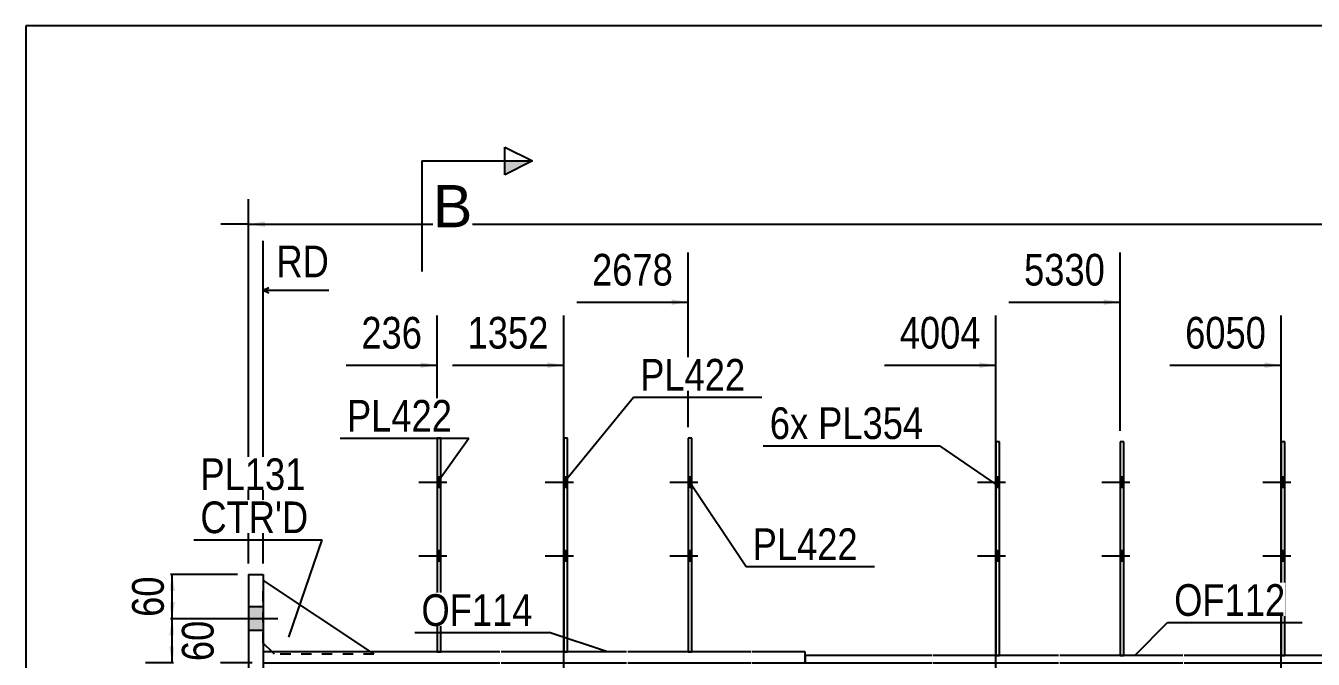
# Model space of a CAD drawing. Header units: millimetres. Extents: x -24 to 379, y -189 to 88.
# Drawn here: x -21.5 to 94.9, y 30.3 to 87.6 of the extents above; entities that cross this region are included whole.
import ezdxf

# ---------------------------------------------------------------- set-up
doc = ezdxf.new("R2010")
doc.units = ezdxf.units.MM
doc.linetypes.add('DXK_LINE_DOT1', pattern=[1.8814, 0.9407, -0.9407])
doc.styles.add('Arial', font='ARIAL.TTF', dxfattribs={"height": 0.2})
doc.styles.add('Arial Narrow', font='ARIALN.TTF', dxfattribs={"height": 0.2})

# ---------------------------------------------------------------- blocks, each defined once
blk = doc.blocks.new('Unknown-627207669-1211')
at = {"color": 5, "linetype": 'Continuous'}
for p, q in [((378.54, 87.63), (-21.46, 87.63)), ((-21.46, 87.63), (-21.46, -189.37))]:
    blk.add_line(p, q, dxfattribs=at)
blk = doc.blocks.new('Part-627207669-1848 - 1598')
at = {"color": 2, "linetype": 'Continuous'}
for p, q in [((0, 37.47), (9.7, 31)), ((0, 31.8), (0.8, 31))]:
    blk.add_line(p, q, dxfattribs=at)
at = {"color": 7, "linetype": 'DXK_LINE_DOT1'}
for p, q in [((0, 31.8), (0, 37.47)), ((1, 30.8), (0.8, 31)), ((10, 30.8), (1, 30.8)), ((9.7, 31), (10, 30.8))]:
    blk.add_line(p, q, dxfattribs=at)
blk = doc.blocks.new('Part-627207669-1718 - 1598')
at = {"color": 2, "linetype": 'Continuous'}
for p, q in [((92.3, 50), (91.97, 50)), ((91.97, 50), (91.97, 30.67)), ((92.3, 30.67), (92.3, 50))]:
    blk.add_line(p, q, dxfattribs=at)
at = {"color": 7, "linetype": 'DXK_LINE_DOT1'}
blk.add_line((91.97, 30.67), (92.3, 30.67), dxfattribs=at)
blk = doc.blocks.new('Part-627207669-1728 - 1598')
at = {"color": 2, "linetype": 'Continuous'}
for p, q in [((16.05, 50.33), (15.72, 50.33)), ((15.72, 50.33), (15.72, 31)), ((16.05, 31), (16.05, 50.33))]:
    blk.add_line(p, q, dxfattribs=at)
at = {"color": 7, "linetype": 'DXK_LINE_DOT1'}
blk.add_line((15.72, 31), (16.05, 31), dxfattribs=at)
blk = doc.blocks.new('Part-627207669-1733 - 1598')
at = {"color": 2, "linetype": 'Continuous'}
for p, q in [((38.72, 50.33), (38.38, 50.33)), ((38.38, 50.33), (38.38, 31)), ((38.72, 31), (38.72, 50.33))]:
    blk.add_line(p, q, dxfattribs=at)
at = {"color": 7, "linetype": 'DXK_LINE_DOT1'}
blk.add_line((38.38, 31), (38.72, 31), dxfattribs=at)
blk = doc.blocks.new('Part-627207669-1738 - 1598')
at = {"color": 2, "linetype": 'Continuous'}
for p, q in [((77.75, 50), (77.42, 50)), ((77.42, 50), (77.42, 30.67)), ((77.75, 30.67), (77.75, 50))]:
    blk.add_line(p, q, dxfattribs=at)
at = {"color": 7, "linetype": 'DXK_LINE_DOT1'}
blk.add_line((77.42, 30.67), (77.75, 30.67), dxfattribs=at)
blk = doc.blocks.new('Part-627207669-1790 - 1598')
at = {"color": 2, "linetype": 'Continuous'}
for p, q in [((66.52, 50), (66.18, 50)), ((66.18, 50), (66.18, 30.67)), ((66.52, 30.67), (66.52, 50))]:
    blk.add_line(p, q, dxfattribs=at)
at = {"color": 7, "linetype": 'DXK_LINE_DOT1'}
blk.add_line((66.18, 30.67), (66.52, 30.67), dxfattribs=at)
blk = doc.blocks.new('Part-627207669-1795 - 1598')
at = {"color": 2, "linetype": 'Continuous'}
for p, q in [((27.48, 50.33), (27.15, 50.33)), ((27.15, 50.33), (27.15, 31)), ((27.48, 31), (27.48, 50.33))]:
    blk.add_line(p, q, dxfattribs=at)
at = {"color": 7, "linetype": 'DXK_LINE_DOT1'}
blk.add_line((27.15, 31), (27.48, 31), dxfattribs=at)
blk = doc.blocks.new('Part-627207669-1882 - 1598')
at = {"color": 2, "linetype": 'Continuous'}
for p, q in [((-1.33, 38), (0, 38)), ((-1.33, 38), (-1.33, -38)), ((0, 38), (0, -38)), ((-1.33, -38), (0, -38))]:
    blk.add_line(p, q, dxfattribs=at)
blk = doc.blocks.new('Part-627207669-2150 - 1598')
at = {"color": 2, "linetype": 'Continuous'}
for p, q in [((48.95, 30.67), (48.95, 30)), ((60.42, 30.67), (48.95, 30.67)), ((71.85, 30.67), (60.52, 30.67)), ((83.08, 30.67), (71.95, 30.67)), ((101.98, 30.67), (83.18, 30.67)), ((101.98, 30), (101.98, 30.67)), ((48.95, 30), (60.42, 30)), ((60.52, 30), (71.85, 30)), ((71.95, 30), (83.08, 30)), ((83.18, 30), (101.98, 30))]:
    blk.add_line(p, q, dxfattribs=at)
blk = doc.blocks.new('Part-627207669-2155 - 1598')
at = {"color": 2, "linetype": 'Continuous'}
for p, q in [((21.38, 31), (0, 31)), ((32.82, 31), (21.48, 31)), ((44.05, 31), (32.92, 31)), ((48.95, 31), (44.15, 31)), ((48.95, 30), (48.95, 31)), ((0, 30), (21.38, 30)), ((21.48, 30), (32.82, 30)), ((32.92, 30), (44.05, 30)), ((44.15, 30), (48.95, 30))]:
    blk.add_line(p, q, dxfattribs=at)
at = {"color": 7, "linetype": 'DXK_LINE_DOT1'}
blk.add_line((0, 31), (0, 30), dxfattribs=at)
blk = doc.blocks.new('Bolt-627207669-2157 - 1598')
at = {"linetype": 'Continuous'}
for points in [[(-1.33, 35.07), (-1.33, 32.93), (0, 32.93), (0, 35.07)], [(-1.33, 35.07), (-1.33, 32.93), (0, 32.93), (0, 35.07)], [(-1.33, 25.73), (-1.33, 23.6), (0, 23.6), (0, 25.73)], [(-1.33, 25.73), (-1.33, 23.6), (0, 23.6), (0, 25.73)], [(-1.33, 17.73), (-1.33, 15.6), (0, 15.6), (0, 17.73)], [(-1.33, 17.73), (-1.33, 15.6), (0, 15.6), (0, 17.73)], [(-1.33, 9.73), (-1.33, 7.6), (0, 7.6), (0, 9.73)], [(-1.33, 9.73), (-1.33, 7.6), (0, 7.6), (0, 9.73)], [(-1.33, -7.6), (-1.33, -9.73), (0, -9.73), (0, -7.6)], [(-1.33, -7.6), (-1.33, -9.73), (0, -9.73), (0, -7.6)], [(-1.33, -15.6), (-1.33, -17.73), (0, -17.73), (0, -15.6)], [(-1.33, -15.6), (-1.33, -17.73), (0, -17.73), (0, -15.6)], [(-1.33, -23.6), (-1.33, -25.73), (0, -25.73), (0, -23.6)], [(-1.33, -23.6), (-1.33, -25.73), (0, -25.73), (0, -23.6)], [(-1.33, -32.93), (-1.33, -35.07), (0, -35.07), (0, -32.93)], [(-1.33, -32.93), (-1.33, -35.07), (0, -35.07), (0, -32.93)]]:
    blk.add_hatch(color=3, dxfattribs=at).paths.add_polyline_path(points)
at = {"color": 3, "linetype": 'Continuous'}
for p, q in [((0, 35.07), (-1.33, 35.07)), ((0, 35.07), (-1.33, 35.07)), ((1.32, 34), (-6.67, 34)), ((1.32, 34), (-6.67, 34)), ((0, 32.93), (-1.33, 32.93)), ((0, 32.93), (-1.33, 32.93)), ((0, 25.73), (-1.33, 25.73)), ((0, 25.73), (-1.33, 25.73)), ((1.32, 24.67), (-6.67, 24.67)), ((1.32, 24.67), (-6.67, 24.67)), ((0, 23.6), (-1.33, 23.6)), ((0, 23.6), (-1.33, 23.6)), ((0, 17.73), (-1.33, 17.73)), ((0, 17.73), (-1.33, 17.73)), ((1.32, 16.67), (-6.67, 16.67)), ((1.32, 16.67), (-6.67, 16.67)), ((0, 15.6), (-1.33, 15.6)), ((0, 15.6), (-1.33, 15.6)), ((0, 9.73), (-1.33, 9.73)), ((0, 9.73), (-1.33, 9.73)), ((1.32, 8.67), (-6.67, 8.67)), ((1.32, 8.67), (-6.67, 8.67)), ((0, 7.6), (-1.33, 7.6)), ((0, 7.6), (-1.33, 7.6)), ((0, -7.6), (-1.33, -7.6)), ((0, -7.6), (-1.33, -7.6)), ((1.32, -8.67), (-6.67, -8.67)), ((1.32, -8.67), (-6.67, -8.67)), ((0, -9.73), (-1.33, -9.73)), ((0, -9.73), (-1.33, -9.73)), ((0, -15.6), (-1.33, -15.6)), ((0, -15.6), (-1.33, -15.6)), ((1.32, -16.67), (-6.67, -16.67)), ((1.32, -16.67), (-6.67, -16.67)), ((0, -17.73), (-1.33, -17.73)), ((0, -17.73), (-1.33, -17.73)), ((0, -23.6), (-1.33, -23.6)), ((0, -23.6), (-1.33, -23.6)), ((1.32, -24.67), (-6.67, -24.67)), ((1.32, -24.67), (-6.67, -24.67)), ((0, -25.73), (-1.33, -25.73)), ((0, -25.73), (-1.33, -25.73)), ((0, -32.93), (-1.33, -32.93)), ((0, -32.93), (-1.33, -32.93)), ((1.32, -34), (-6.67, -34)), ((1.32, -34), (-6.67, -34)), ((0, -35.07), (-1.33, -35.07)), ((0, -35.07), (-1.33, -35.07))]:
    blk.add_line(p, q, dxfattribs=at)
blk = doc.blocks.new('Bolt-627207669-2246 - 1598')
at = {"linetype": 'Continuous'}
for points in [[(92.3, 45.87), (92.3, 46.8), (91.97, 46.8), (91.97, 45.87)], [(92.3, 45.87), (92.3, 46.8), (91.97, 46.8), (91.97, 45.87)], [(92.3, 39.2), (92.3, 40.13), (91.97, 40.13), (91.97, 39.2)], [(92.3, 39.2), (92.3, 40.13), (91.97, 40.13), (91.97, 39.2)]]:
    blk.add_hatch(color=3, dxfattribs=at).paths.add_polyline_path(points)
at = {"color": 3, "linetype": 'Continuous'}
for p, q in [((92.3, 46.8), (91.97, 46.8)), ((92.3, 46.8), (91.97, 46.8)), ((92.83, 46.33), (90.3, 46.33)), ((92.83, 46.33), (90.3, 46.33)), ((92.3, 45.87), (91.97, 45.87)), ((92.3, 45.87), (91.97, 45.87)), ((92.83, 39.67), (90.3, 39.67)), ((92.83, 39.67), (90.3, 39.67)), ((92.3, 40.13), (91.97, 40.13)), ((92.3, 40.13), (91.97, 40.13)), ((92.3, 39.2), (91.97, 39.2)), ((92.3, 39.2), (91.97, 39.2))]:
    blk.add_line(p, q, dxfattribs=at)
blk = doc.blocks.new('Bolt-627207669-2248 - 1598')
at = {"linetype": 'Continuous'}
for points in [[(16.05, 45.87), (16.05, 46.8), (15.72, 46.8), (15.72, 45.87)], [(16.05, 45.87), (16.05, 46.8), (15.72, 46.8), (15.72, 45.87)], [(16.05, 39.2), (16.05, 40.13), (15.72, 40.13), (15.72, 39.2)], [(16.05, 39.2), (16.05, 40.13), (15.72, 40.13), (15.72, 39.2)]]:
    blk.add_hatch(color=3, dxfattribs=at).paths.add_polyline_path(points)
at = {"color": 3, "linetype": 'Continuous'}
for p, q in [((16.05, 46.8), (15.72, 46.8)), ((16.05, 46.8), (15.72, 46.8)), ((16.58, 46.33), (14.05, 46.33)), ((16.58, 46.33), (14.05, 46.33)), ((16.05, 45.87), (15.72, 45.87)), ((16.05, 45.87), (15.72, 45.87)), ((16.58, 39.67), (14.05, 39.67)), ((16.58, 39.67), (14.05, 39.67)), ((16.05, 40.13), (15.72, 40.13)), ((16.05, 40.13), (15.72, 40.13)), ((16.05, 39.2), (15.72, 39.2)), ((16.05, 39.2), (15.72, 39.2))]:
    blk.add_line(p, q, dxfattribs=at)
blk = doc.blocks.new('Bolt-627207669-2249 - 1598')
at = {"linetype": 'Continuous'}
for points in [[(38.72, 45.87), (38.72, 46.8), (38.38, 46.8), (38.38, 45.87)], [(38.72, 45.87), (38.72, 46.8), (38.38, 46.8), (38.38, 45.87)], [(38.72, 39.2), (38.72, 40.13), (38.38, 40.13), (38.38, 39.2)], [(38.72, 39.2), (38.72, 40.13), (38.38, 40.13), (38.38, 39.2)]]:
    blk.add_hatch(color=3, dxfattribs=at).paths.add_polyline_path(points)
at = {"color": 3, "linetype": 'Continuous'}
for p, q in [((38.72, 46.8), (38.38, 46.8)), ((38.72, 46.8), (38.38, 46.8)), ((39.25, 46.33), (36.72, 46.33)), ((39.25, 46.33), (36.72, 46.33)), ((38.72, 45.87), (38.38, 45.87)), ((38.72, 45.87), (38.38, 45.87)), ((39.25, 39.67), (36.72, 39.67)), ((39.25, 39.67), (36.72, 39.67)), ((38.72, 40.13), (38.38, 40.13)), ((38.72, 40.13), (38.38, 40.13)), ((38.72, 39.2), (38.38, 39.2)), ((38.72, 39.2), (38.38, 39.2))]:
    blk.add_line(p, q, dxfattribs=at)
blk = doc.blocks.new('Bolt-627207669-2250 - 1598')
at = {"linetype": 'Continuous'}
for points in [[(77.75, 45.87), (77.75, 46.8), (77.42, 46.8), (77.42, 45.87)], [(77.75, 45.87), (77.75, 46.8), (77.42, 46.8), (77.42, 45.87)], [(77.75, 39.2), (77.75, 40.13), (77.42, 40.13), (77.42, 39.2)], [(77.75, 39.2), (77.75, 40.13), (77.42, 40.13), (77.42, 39.2)]]:
    blk.add_hatch(color=3, dxfattribs=at).paths.add_polyline_path(points)
at = {"color": 3, "linetype": 'Continuous'}
for p, q in [((77.75, 46.8), (77.42, 46.8)), ((77.75, 46.8), (77.42, 46.8)), ((78.28, 46.33), (75.75, 46.33)), ((78.28, 46.33), (75.75, 46.33)), ((77.75, 45.87), (77.42, 45.87)), ((77.75, 45.87), (77.42, 45.87)), ((78.28, 39.67), (75.75, 39.67)), ((78.28, 39.67), (75.75, 39.67)), ((77.75, 40.13), (77.42, 40.13)), ((77.75, 40.13), (77.42, 40.13)), ((77.75, 39.2), (77.42, 39.2)), ((77.75, 39.2), (77.42, 39.2))]:
    blk.add_line(p, q, dxfattribs=at)
blk = doc.blocks.new('Bolt-627207669-2256 - 1598')
at = {"linetype": 'Continuous'}
for points in [[(66.52, 45.87), (66.52, 46.8), (66.18, 46.8), (66.18, 45.87)], [(66.52, 45.87), (66.52, 46.8), (66.18, 46.8), (66.18, 45.87)], [(66.52, 39.2), (66.52, 40.13), (66.18, 40.13), (66.18, 39.2)], [(66.52, 39.2), (66.52, 40.13), (66.18, 40.13), (66.18, 39.2)]]:
    blk.add_hatch(color=3, dxfattribs=at).paths.add_polyline_path(points)
at = {"color": 3, "linetype": 'Continuous'}
for p, q in [((66.52, 46.8), (66.18, 46.8)), ((66.52, 46.8), (66.18, 46.8)), ((67.05, 46.33), (64.52, 46.33)), ((67.05, 46.33), (64.52, 46.33)), ((66.52, 45.87), (66.18, 45.87)), ((66.52, 45.87), (66.18, 45.87)), ((67.05, 39.67), (64.52, 39.67)), ((67.05, 39.67), (64.52, 39.67)), ((66.52, 40.13), (66.18, 40.13)), ((66.52, 40.13), (66.18, 40.13)), ((66.52, 39.2), (66.18, 39.2)), ((66.52, 39.2), (66.18, 39.2))]:
    blk.add_line(p, q, dxfattribs=at)
blk = doc.blocks.new('Bolt-627207669-2257 - 1598')
at = {"linetype": 'Continuous'}
for points in [[(27.48, 45.87), (27.48, 46.8), (27.15, 46.8), (27.15, 45.87)], [(27.48, 45.87), (27.48, 46.8), (27.15, 46.8), (27.15, 45.87)], [(27.48, 39.2), (27.48, 40.13), (27.15, 40.13), (27.15, 39.2)], [(27.48, 39.2), (27.48, 40.13), (27.15, 40.13), (27.15, 39.2)]]:
    blk.add_hatch(color=3, dxfattribs=at).paths.add_polyline_path(points)
at = {"color": 3, "linetype": 'Continuous'}
for p, q in [((27.48, 46.8), (27.15, 46.8)), ((27.48, 46.8), (27.15, 46.8)), ((28.02, 46.33), (25.48, 46.33)), ((28.02, 46.33), (25.48, 46.33)), ((27.48, 45.87), (27.15, 45.87)), ((27.48, 45.87), (27.15, 45.87)), ((28.02, 39.67), (25.48, 39.67)), ((28.02, 39.67), (25.48, 39.67)), ((27.48, 40.13), (27.15, 40.13)), ((27.48, 40.13), (27.15, 40.13)), ((27.48, 39.2), (27.15, 39.2)), ((27.48, 39.2), (27.15, 39.2))]:
    blk.add_line(p, q, dxfattribs=at)
blk = doc.blocks.new('StraightDimension-627207669-2479 - 1598')
at = {"linetype": 'Continuous'}
blk.add_hatch(color=7, dxfattribs=at).paths.add_polyline_path([(0.17, 69.43), (-1.33, 69.68), (0.17, 69.93)])
at = {"color": 7, "linetype": 'Continuous'}
for p, q in [((-1.33, 39), (-1.33, 71.93)), ((-1.33, 69.68), (-3.83, 69.68)), ((-1.33, 69.68), (358.29, 69.68))]:
    blk.add_line(p, q, dxfattribs=at)
blk = doc.blocks.new('StraightDimension-627207669-2286 - 1598')
at = {"linetype": 'Continuous'}
blk.add_hatch(color=7, dxfattribs=at).paths.add_polyline_path([(90.47, 57.18), (91.97, 56.93), (90.47, 56.68)])
at = {"color": 7, "linetype": 'Continuous'}
for p, q in [((91.97, -24.33), (91.97, 61.43)), ((81.91, 56.93), (91.97, 56.93))]:
    blk.add_line(p, q, dxfattribs=at)
at = {"color": 0}
blk.add_wipeout([(91.19, 57.83), (91.19, 62.03), (82.68, 62.03), (82.68, 57.83)], dxfattribs=at)
at = {"color": 3, "style": 'Arial Narrow'}
blk.add_text('6050', height=2.863, dxfattribs=at).set_placement((83.28, 58.43))
blk = doc.blocks.new('StraightDimension-627207669-2287 - 1598')
at = {"linetype": 'Continuous'}
blk.add_hatch(color=7, dxfattribs=at).paths.add_polyline_path([(75.92, 62.88), (77.42, 62.63), (75.92, 62.38)])
at = {"color": 7, "linetype": 'Continuous'}
for p, q in [((77.42, 51), (77.42, 67.13)), ((67.35, 62.63), (77.42, 62.63))]:
    blk.add_line(p, q, dxfattribs=at)
at = {"color": 0}
blk.add_wipeout([(76.64, 63.53), (76.64, 67.73), (68.13, 67.73), (68.13, 63.53)], dxfattribs=at)
at = {"color": 3, "style": 'Arial Narrow'}
blk.add_text('5330', height=2.863, dxfattribs=at).set_placement((68.73, 64.13))
blk = doc.blocks.new('StraightDimension-627207669-2288 - 1598')
at = {"linetype": 'Continuous'}
blk.add_hatch(color=7, dxfattribs=at).paths.add_polyline_path([(64.68, 57.18), (66.18, 56.93), (64.68, 56.68)])
at = {"color": 7, "linetype": 'Continuous'}
for p, q in [((66.18, -24.33), (66.18, 61.43)), ((56.12, 56.93), (66.18, 56.93))]:
    blk.add_line(p, q, dxfattribs=at)
at = {"color": 0}
blk.add_wipeout([(65.41, 57.83), (65.41, 62.03), (56.9, 62.03), (56.9, 57.83)], dxfattribs=at)
at = {"color": 3, "style": 'Arial Narrow'}
blk.add_text('4004', height=2.863, dxfattribs=at).set_placement((57.5, 58.43))
blk = doc.blocks.new('StraightDimension-627207669-2289 - 1598')
at = {"linetype": 'Continuous'}
blk.add_hatch(color=7, dxfattribs=at).paths.add_polyline_path([(36.88, 62.88), (38.38, 62.63), (36.88, 62.38)])
at = {"color": 7, "linetype": 'Continuous'}
for p, q in [((38.38, 51.33), (38.38, 67.13)), ((28.32, 62.63), (38.38, 62.63))]:
    blk.add_line(p, q, dxfattribs=at)
at = {"color": 0}
blk.add_wipeout([(37.61, 63.53), (37.61, 67.73), (29.1, 67.73), (29.1, 63.53)], dxfattribs=at)
at = {"color": 3, "style": 'Arial Narrow'}
blk.add_text('2678', height=2.863, dxfattribs=at).set_placement((29.7, 64.13))
blk = doc.blocks.new('StraightDimension-627207669-2290 - 1598')
at = {"linetype": 'Continuous'}
blk.add_hatch(color=7, dxfattribs=at).paths.add_polyline_path([(25.65, 57.18), (27.15, 56.93), (25.65, 56.68)])
at = {"color": 7, "linetype": 'Continuous'}
for p, q in [((27.15, -24.33), (27.15, 61.43)), ((17.09, 56.93), (27.15, 56.93))]:
    blk.add_line(p, q, dxfattribs=at)
at = {"color": 0}
blk.add_wipeout([(26.38, 57.83), (26.38, 62.03), (17.86, 62.03), (17.86, 57.83)], dxfattribs=at)
at = {"color": 3, "style": 'Arial Narrow'}
blk.add_text('1352', height=2.863, dxfattribs=at).set_placement((18.46, 58.43))
blk = doc.blocks.new('StraightDimension-627207669-2291 - 1598')
at = {"linetype": 'Continuous'}
blk.add_hatch(color=7, dxfattribs=at).paths.add_polyline_path([(14.22, 57.18), (15.72, 56.93), (14.22, 56.68)])
at = {"color": 7, "linetype": 'Continuous'}
for p, q in [((0, 39), (0, 68.18)), ((0.5, 63.43), (0, 63.68)), ((5.93, 63.68), (0, 63.68)), ((15.72, 51.33), (15.72, 61.43)), ((7.48, 56.93), (15.72, 56.93))]:
    blk.add_line(p, q, dxfattribs=at)
at = {"color": 0, "linetype": 'Continuous'}
blk.add_wipeout([(6.53, 64.28), (6.53, 68.48), (0.59, 68.48), (0.59, 64.28)], dxfattribs=at)
at = {"color": 0}
blk.add_wipeout([(14.94, 57.83), (14.94, 62.03), (8.26, 62.03), (8.26, 57.83)], dxfattribs=at)
at = {"color": 7, "linetype": 'Continuous'}
blk.add_line((0.5, 63.93), (0, 63.68), dxfattribs=at)
at = {"color": 3, "linetype": 'Continuous', "style": 'Arial Narrow'}
blk.add_text('RD', height=2.863, dxfattribs=at).set_placement((1.19, 64.88))
at = {"color": 3, "style": 'Arial Narrow'}
blk.add_text('236', height=2.863, dxfattribs=at).set_placement((8.86, 58.43))
blk = doc.blocks.new('StraightDimension-627207669-2490 - 1598')
at = {"linetype": 'Continuous'}
for points in [[(-8.49, 32.5), (-8.24, 34), (-7.99, 32.5)], [(-7.99, 31.5), (-8.24, 30), (-8.49, 31.5)]]:
    blk.add_hatch(color=7, dxfattribs=at).paths.add_polyline_path(points)
at = {"color": 7, "linetype": 'Continuous'}
for p, q in [((-1, 34), (-10.64, 34)), ((-8.24, 30), (-8.24, 34)), ((-1, 30), (-10.64, 30))]:
    blk.add_line(p, q, dxfattribs=at)
at = {"color": 0}
blk.add_wipeout([(-3.89, 34.43), (-8.09, 34.43), (-8.09, 29.57), (-3.89, 29.57)], dxfattribs=at)
at = {"color": 3, "style": 'Arial Narrow'}
blk.add_text('60', height=2.863, rotation=90.0002, dxfattribs=at).set_placement((-4.49, 30.17))
blk = doc.blocks.new('StraightDimension-627207669-2584 - 1598')
at = {"linetype": 'Continuous'}
for points in [[(-8.49, 36.5), (-8.24, 38), (-7.99, 36.5)], [(-7.99, 35.5), (-8.24, 34), (-8.49, 35.5)]]:
    blk.add_hatch(color=7, dxfattribs=at).paths.add_polyline_path(points)
at = {"color": 7, "linetype": 'Continuous'}
for p, q in [((-2.33, 38), (-10.49, 38)), ((-8.24, 34), (-8.24, 38)), ((-1, 34), (-10.49, 34))]:
    blk.add_line(p, q, dxfattribs=at)
at = {"color": 0}
blk.add_wipeout([(-8.39, 38.43), (-12.59, 38.43), (-12.59, 33.57), (-8.39, 33.57)], dxfattribs=at)
at = {"color": 3, "style": 'Arial Narrow'}
blk.add_text('60', height=2.863, rotation=90.0002, dxfattribs=at).set_placement((-8.99, 34.17))
blk = doc.blocks.new('Mark-627207669-1729 - 1598')
at = {"color": 7, "linetype": 'Continuous'}
for p, q in [((38.47, 46.44), (43.61, 38.71)), ((43.61, 38.71), (55.21, 38.71))]:
    blk.add_line(p, q, dxfattribs=at)
at = {"color": 0}
blk.add_wipeout([(53.71, 39.31), (53.71, 42.31), (44.21, 42.31), (44.21, 39.31)], dxfattribs=at)
blk.add_wipeout([(53.71, 39.31), (53.71, 42.31), (44.21, 42.31), (44.21, 39.31)], dxfattribs=at)
at = {"color": 3, "style": 'Arial Narrow'}
blk.add_text('PL422', height=2.863, dxfattribs=at).set_placement((44.21, 39.31))
blk = doc.blocks.new('Mark-627207669-1724 - 1598')
at = {"color": 7, "linetype": 'Continuous'}
for p in [(6.96, 50.32), (15.8, 46.44)]:
    blk.add_line(p, (18.56, 50.32), dxfattribs=at)
at = {"color": 0}
blk.add_wipeout([(17.06, 50.92), (17.06, 53.92), (7.56, 53.92), (7.56, 50.92)], dxfattribs=at)
blk.add_wipeout([(17.06, 50.92), (17.06, 53.92), (7.56, 53.92), (7.56, 50.92)], dxfattribs=at)
at = {"color": 3, "style": 'Arial Narrow'}
blk.add_text('PL422', height=2.863, dxfattribs=at).set_placement((7.56, 50.92))
blk = doc.blocks.new('Mark-627207669-1791 - 1598')
at = {"color": 7, "linetype": 'Continuous'}
for p, q in [((27.24, 46.44), (33.45, 54.03)), ((33.45, 54.03), (45.05, 54.03))]:
    blk.add_line(p, q, dxfattribs=at)
at = {"color": 0}
blk.add_wipeout([(43.55, 54.63), (43.55, 57.63), (34.05, 57.63), (34.05, 54.63)], dxfattribs=at)
blk.add_wipeout([(43.55, 54.63), (43.55, 57.63), (34.05, 57.63), (34.05, 54.63)], dxfattribs=at)
at = {"color": 3, "style": 'Arial Narrow'}
blk.add_text('PL422', height=2.863, dxfattribs=at).set_placement((34.05, 54.63))
blk = doc.blocks.new('Mark-627207669-1844 - 1598')
at = {"color": 7, "linetype": 'Continuous'}
for p in [(-6.28, 41.14), (2.3, 32.34)]:
    blk.add_line(p, (5.32, 41.14), dxfattribs=at)
at = {"color": 0}
for points in [[(3.82, 45.64), (3.82, 48.64), (-5.68, 48.64), (-5.68, 45.64)], [(4.07, 41.74), (4.07, 44.74), (-5.68, 44.74), (-5.68, 41.74)]]:
    blk.add_wipeout(points, dxfattribs=at)
for points in [[(3.82, 45.64), (3.82, 48.64), (-5.68, 48.64), (-5.68, 45.64)], [(4.07, 41.74), (4.07, 44.74), (-5.68, 44.74), (-5.68, 41.74)]]:
    blk.add_wipeout(points, dxfattribs=at)
at = {"color": 3, "style": 'Arial Narrow'}
blk.add_text('PL131', height=2.863, dxfattribs=at).set_placement((-5.68, 45.64))
at = {"color": 1, "style": 'Arial Narrow'}
blk.add_text("CTR'D", height=2.863, dxfattribs=at).set_placement((-5.68, 41.74))
blk = doc.blocks.new('Mark-627207669-2146 - 1598')
at = {"color": 7, "linetype": 'Continuous'}
for p, q in [((78.75, 30.67), (81.69, 33.66)), ((81.69, 33.66), (93.84, 33.66))]:
    blk.add_line(p, q, dxfattribs=at)
at = {"color": 0}
blk.add_wipeout([(92.34, 34.26), (92.34, 37.26), (82.29, 37.26), (82.29, 34.26)], dxfattribs=at)
blk.add_wipeout([(92.34, 34.26), (92.34, 37.26), (82.29, 37.26), (82.29, 34.26)], dxfattribs=at)
at = {"color": 3, "style": 'Arial Narrow'}
blk.add_text('OF112', height=2.863, dxfattribs=at).set_placement((82.29, 34.26))
blk = doc.blocks.new('Mark-627207669-2151 - 1598')
at = {"color": 7, "linetype": 'Continuous'}
for p in [(13.69, 32.75), (31.09, 31)]:
    blk.add_line(p, (25.84, 32.75), dxfattribs=at)
at = {"color": 0}
blk.add_wipeout([(24.34, 33.35), (24.34, 36.35), (14.29, 36.35), (14.29, 33.35)], dxfattribs=at)
blk.add_wipeout([(24.34, 33.35), (24.34, 36.35), (14.29, 36.35), (14.29, 33.35)], dxfattribs=at)
at = {"color": 3, "style": 'Arial Narrow'}
blk.add_text('OF114', height=2.863, dxfattribs=at).set_placement((14.29, 33.35))
blk = doc.blocks.new('SectionMark-627207669-2792 - 1598')
at = {"linetype": 'Continuous'}
for points in [[(21.83, 74.15), (21.83, 75.4), (24.33, 75.4)], [(21.83, -13.99), (21.83, -12.74), (24.33, -13.99)]]:
    blk.add_hatch(color=30, dxfattribs=at).paths.add_polyline_path(points)
at = {"color": 30, "linetype": 'Continuous'}
for p, q in [((21.83, 74.15), (21.83, 76.65)), ((21.83, 76.65), (24.33, 75.4)), ((14.33, 75.4), (14.33, 65.4)), ((14.33, 75.4), (24.33, 75.4)), ((24.33, 75.4), (21.83, 74.15)), ((14.33, -13.99), (14.33, -3.99)), ((24.33, -13.99), (21.83, -12.74)), ((21.83, -12.74), (21.83, -15.24)), ((14.33, -13.99), (24.33, -13.99)), ((24.33, -13.99), (21.83, -15.24))]:
    blk.add_line(p, q, dxfattribs=at)
at = {"color": 0, "linetype": 'Continuous'}
for points in [[(18.89, 69.4), (18.89, 73.4), (15.33, 73.4), (15.33, 69.4)], [(18.89, -11.99), (18.89, -7.99), (15.33, -7.99), (15.33, -11.99)]]:
    blk.add_wipeout(points, dxfattribs=at)
at = {"color": 96, "linetype": 'Continuous', "style": 'Arial'}
for p in [(15.33, 69.4), (15.33, -11.99)]:
    blk.add_text('B', height=3.82, dxfattribs=at).set_placement(p)
blk = doc.blocks.new('MarkSet-627207669-2869 - 1598')
at = {"color": 7, "linetype": 'Continuous'}
for p in [(45.16, 49.65), (66.27, 46.11)]:
    blk.add_line(p, (61.13, 49.65), dxfattribs=at)
at = {"color": 0}
for points in [[(49.23, 50.25), (49.23, 53.25), (45.76, 53.25), (45.76, 50.25)], [(59.63, 50.25), (59.63, 53.25), (50.13, 53.25), (50.13, 50.25)]]:
    blk.add_wipeout(points, dxfattribs=at)
for points in [[(49.23, 50.25), (49.23, 53.25), (45.76, 53.25), (45.76, 50.25)], [(59.63, 50.25), (59.63, 53.25), (50.13, 53.25), (50.13, 50.25)]]:
    blk.add_wipeout(points, dxfattribs=at)
at = {"color": 3, "style": 'Arial Narrow'}
for s, p in [('6x', (45.76, 50.25)), ('PL354', (50.13, 50.25))]:
    blk.add_text(s, height=2.863, dxfattribs=at).set_placement(p)

msp = doc.modelspace()

# ---------------------------------------------------------------- block references
for name in ['Unknown-627207669-1211', 'Part-627207669-1728 - 1598', 'Part-627207669-1795 - 1598', 'Part-627207669-1733 - 1598', 'Part-627207669-1790 - 1598', 'Part-627207669-1738 - 1598', 'Part-627207669-1718 - 1598', 'Bolt-627207669-2248 - 1598', 'Bolt-627207669-2257 - 1598', 'Bolt-627207669-2249 - 1598', 'Bolt-627207669-2256 - 1598', 'Bolt-627207669-2250 - 1598', 'Bolt-627207669-2246 - 1598', 'Part-627207669-1882 - 1598', 'Part-627207669-1848 - 1598', 'Bolt-627207669-2157 - 1598', 'Part-627207669-2155 - 1598', 'Part-627207669-2150 - 1598']:
    msp.add_blockref(name, (0, 0))

# ---------------------------------------------------------------- next in the draw order: block references
for name in ['StraightDimension-627207669-2479 - 1598', 'StraightDimension-627207669-2490 - 1598']:
    msp.add_blockref(name, (0, 0))

# ---------------------------------------------------------------- next in the draw order: block references
for name in ['StraightDimension-627207669-2291 - 1598', 'StraightDimension-627207669-2289 - 1598', 'StraightDimension-627207669-2287 - 1598', 'StraightDimension-627207669-2290 - 1598', 'StraightDimension-627207669-2288 - 1598', 'StraightDimension-627207669-2286 - 1598', 'Mark-627207669-1729 - 1598', 'StraightDimension-627207669-2584 - 1598']:
    msp.add_blockref(name, (0, 0))

# ---------------------------------------------------------------- next in the draw order: block references
for name in ['Mark-627207669-1791 - 1598', 'Mark-627207669-1724 - 1598', 'Mark-627207669-1844 - 1598', 'Mark-627207669-2146 - 1598', 'Mark-627207669-2151 - 1598']:
    msp.add_blockref(name, (0, 0))

# ---------------------------------------------------------------- next in the draw order: block references
for name in ['SectionMark-627207669-2792 - 1598', 'MarkSet-627207669-2869 - 1598']:
    msp.add_blockref(name, (0, 0))

doc.saveas('drawing.dxf')
